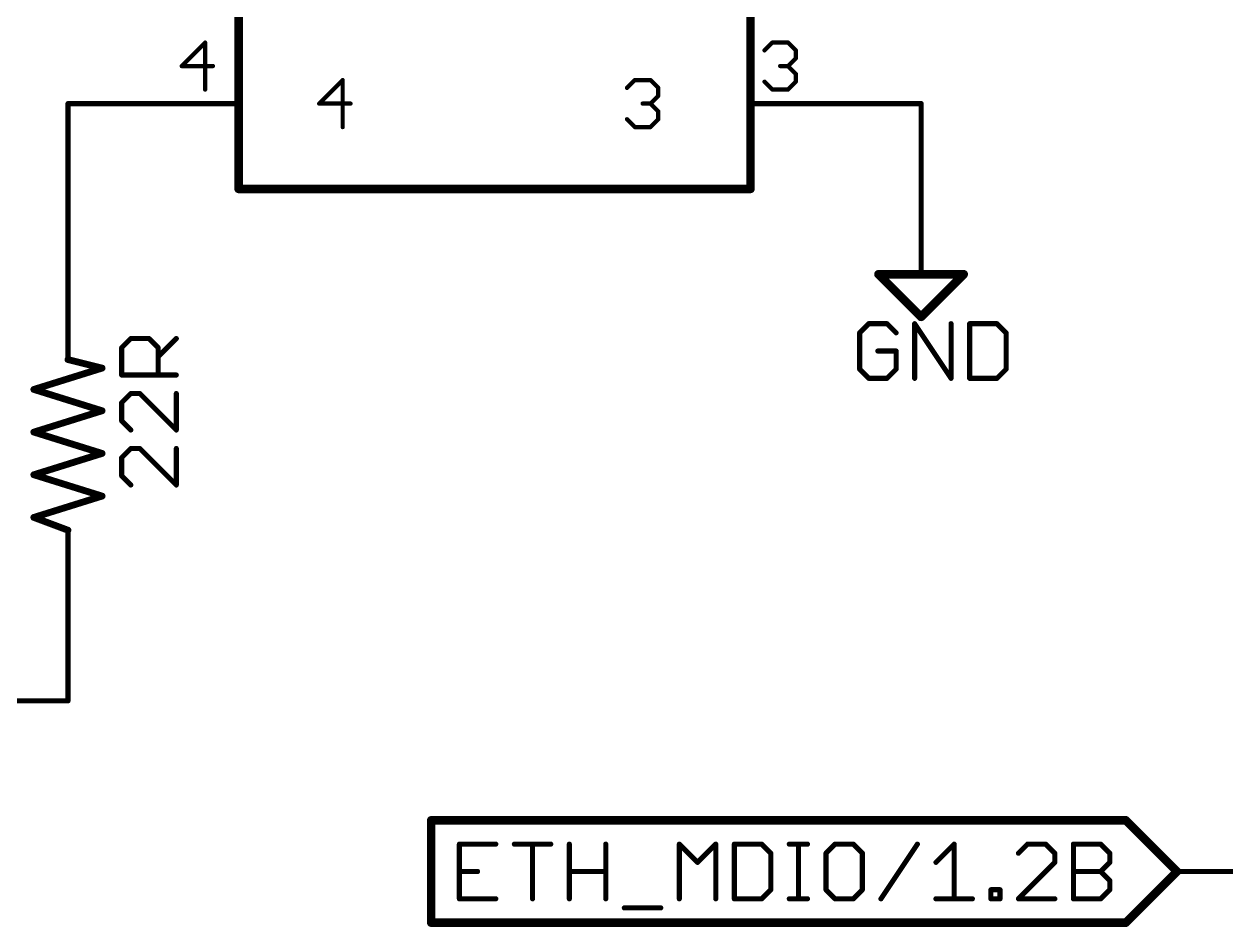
# Model space of a CAD drawing. Extents: x 0 to 388, y 0 to 261.
# Drawn here: x 34.25 to 70.04, y 211.71 to 238.59 of the extents above; entities that cross this region are included whole.
import ezdxf

# ---------------------------------------------------------------- set-up
doc = ezdxf.new("R2010")
doc.units = 0
for name, color, linetype in [('91', 94, 'CONTINUOUS'), ('94', 14, 'CONTINUOUS'), ('95', 251, 'CONTINUOUS'), ('96', 251, 'CONTINUOUS')]:
    doc.layers.add(name, color=color, linetype=linetype)

msp = doc.modelspace()

# ---------------------------------------------------------------- linework, layer by layer
at = {"layer": '91', "const_width": 0.1524}
for points in [[(38.1, 236.22), (35.56, 236.22)], [(35.56, 236.22), (35.56, 231.14)], [(58.42, 236.22), (60.96, 236.22)], [(60.96, 236.22), (60.96, 233.68)], [(35.56, 220.98), (35.56, 218.44)], [(35.56, 218.44), (33.02, 218.44)], [(76.2, 213.36), (68.58, 213.36)]]:
    msp.add_lwpolyline(points, dxfattribs=at)
at = {"layer": '91', "const_width": 0.0762}
for points in [[(35.56, 236.2581, 1), (35.56, 236.1819)], [(35.5981, 236.22, 1), (35.5219, 236.22)], [(38.1, 236.1819, 1), (38.1, 236.2581)], [(58.42, 236.2581, 1), (58.42, 236.1819)], [(60.9981, 236.22, 1), (60.9219, 236.22)], [(60.96, 236.1819, 1), (60.96, 236.2581)], [(60.9219, 233.68, 1), (60.9981, 233.68)], [(35.5219, 231.14, 1), (35.5981, 231.14)], [(35.5981, 220.98, 1), (35.5219, 220.98)], [(35.5219, 218.44, 1), (35.5981, 218.44)], [(35.56, 218.4019, 1), (35.56, 218.4781)], [(68.58, 213.3981, 1), (68.58, 213.3219)]]:
    msp.add_lwpolyline(points, format="xyb", dxfattribs=at)
at = {"layer": '94'}
for points, const_width in [([(40.64, 233.68), (40.64, 248.92)], 0.254), ([(55.88, 248.92), (55.88, 233.68)], 0.254), ([(38.1, 236.22), (40.64, 236.22)], 0.1524), ([(58.42, 236.22), (55.88, 236.22)], 0.1524), ([(55.88, 233.68), (40.64, 233.68)], 0.254), ([(60.96, 233.68), (60.96, 231.14)], 0.1524), ([(35.56, 231.14), (35.56, 228.6)], 0.1524), ([(59.69, 231.14), (62.23, 231.14)], 0.254), ([(60.96, 229.87), (59.69, 231.14)], 0.254), ([(62.23, 231.14), (60.96, 229.87)], 0.254), ([(36.576, 228.346), (35.56, 228.6)], 0.2032), ([(34.544, 227.711), (36.576, 228.346)], 0.2032), ([(36.576, 227.076), (34.544, 227.711)], 0.2032), ([(34.544, 226.441), (36.576, 227.076)], 0.2032), ([(36.576, 225.806), (34.544, 226.441)], 0.2032), ([(34.544, 225.171), (36.576, 225.806)], 0.2032), ([(36.576, 224.536), (34.544, 225.171)], 0.2032), ([(34.544, 223.901), (36.576, 224.536)], 0.2032), ([(35.56, 223.52), (34.544, 223.901)], 0.2032), ([(35.56, 220.98), (35.56, 223.52)], 0.1524)]:
    msp.add_lwpolyline(points, dxfattribs=dict(at, const_width=const_width))
for points, const_width in [([(38.1, 236.2581, 1), (38.1, 236.1819)], 0.0762), ([(40.64, 236.1819, 1), (40.64, 236.2581)], 0.0762), ([(55.88, 236.2581, 1), (55.88, 236.1819)], 0.0762), ([(58.42, 236.1819, 1), (58.42, 236.2581)], 0.0762), ([(40.64, 233.7435, 1), (40.64, 233.6165)], 0.127), ([(40.5765, 233.68, 1), (40.7035, 233.68)], 0.127), ([(55.8165, 233.68, 1), (55.9435, 233.68)], 0.127), ([(55.88, 233.6165, 1), (55.88, 233.7435)], 0.127), ([(60.9981, 233.68, 1), (60.9219, 233.68)], 0.0762), ([(35.5981, 231.14, 1), (35.5219, 231.14)], 0.0762), ([(59.69, 231.2035, 1), (59.69, 231.0765)], 0.127), ([(59.7349, 231.1849, 1), (59.6451, 231.0951)], 0.127), ([(60.9219, 231.14, 1), (60.9981, 231.14)], 0.0762), ([(62.2749, 231.0951, 1), (62.1851, 231.1849)], 0.127), ([(62.23, 231.0765, 1), (62.23, 231.2035)], 0.127), ([(60.9151, 229.9149, 1), (61.0049, 229.8251)], 0.127), ([(60.9151, 229.8251, 1), (61.0049, 229.9149)], 0.127), ([(35.5723, 228.6493, 1), (35.5477, 228.5507)], 0.1016), ([(35.5219, 228.6, 1), (35.5981, 228.6)], 0.0762), ([(36.5912, 228.2975, 1), (36.5608, 228.3945)], 0.1016), ([(36.5637, 228.2967, 1), (36.5883, 228.3953)], 0.1016), ([(34.5592, 227.7595, 1), (34.5288, 227.6625)], 0.1016), ([(34.5288, 227.7595, 1), (34.5592, 227.6625)], 0.1016), ([(36.5912, 227.0275, 1), (36.5608, 227.1245)], 0.1016), ([(36.5608, 227.0275, 1), (36.5912, 227.1245)], 0.1016), ([(34.5592, 226.4895, 1), (34.5288, 226.3925)], 0.1016), ([(34.5288, 226.4895, 1), (34.5592, 226.3925)], 0.1016), ([(36.5912, 225.7575, 1), (36.5608, 225.8545)], 0.1016), ([(36.5608, 225.7575, 1), (36.5912, 225.8545)], 0.1016), ([(34.5592, 225.2195, 1), (34.5288, 225.1225)], 0.1016), ([(34.5288, 225.2195, 1), (34.5592, 225.1225)], 0.1016), ([(36.5912, 224.4875, 1), (36.5608, 224.5845)], 0.1016), ([(36.5608, 224.4875, 1), (36.5912, 224.5845)], 0.1016), ([(34.5618, 223.9486, 1), (34.5262, 223.8534)], 0.1016), ([(34.5288, 223.9495, 1), (34.5592, 223.8525)], 0.1016), ([(35.5981, 223.52, 1), (35.5219, 223.52)], 0.0762), ([(35.5422, 223.4724, 1), (35.5778, 223.5676)], 0.1016), ([(35.5219, 220.98, 1), (35.5981, 220.98)], 0.0762)]:
    msp.add_lwpolyline(points, format="xyb", dxfattribs=dict(at, const_width=const_width))
at = {"layer": '95'}
for points, const_width in [([(39.6437, 238.0373), (38.9446, 237.3382)], 0.127), ([(39.6437, 236.6391), (39.6437, 238.0373)], 0.127), ([(56.2991, 237.8043), (56.5321, 238.0373)], 0.127), ([(56.5321, 238.0373), (56.9982, 238.0373)], 0.127), ([(56.9982, 238.0373), (57.2312, 237.8043)], 0.127), ([(57.2312, 237.5712), (56.9982, 237.3382)], 0.127), ([(57.2312, 237.8043), (57.2312, 237.5712)], 0.127), ([(38.9446, 237.3382), (39.8768, 237.3382)], 0.127), ([(56.9982, 237.3382), (56.7652, 237.3382)], 0.127), ([(56.9982, 237.3382), (57.2312, 237.1052)], 0.127), ([(43.7394, 236.9197), (43.0403, 236.2206)], 0.127), ([(43.7394, 235.5215), (43.7394, 236.9197)], 0.127), ([(52.2034, 236.6867), (52.4365, 236.9197)], 0.127), ([(52.4365, 236.9197), (52.9025, 236.9197)], 0.127), ([(52.9025, 236.9197), (53.1356, 236.6867)], 0.127), ([(56.5321, 236.6391), (56.2991, 236.8721)], 0.127), ([(57.2312, 236.8721), (56.9982, 236.6391)], 0.127), ([(57.2312, 237.1052), (57.2312, 236.8721)], 0.127), ([(53.1356, 236.6867), (53.1356, 236.4536)], 0.127), ([(56.9982, 236.6391), (56.5321, 236.6391)], 0.127), ([(43.0403, 236.2206), (43.9724, 236.2206)], 0.127), ([(52.9025, 236.2206), (52.6695, 236.2206)], 0.127), ([(53.1356, 236.4536), (52.9025, 236.2206)], 0.127), ([(52.9025, 236.2206), (53.1356, 235.9876)], 0.127), ([(53.1356, 235.9876), (53.1356, 235.7545)], 0.127), ([(52.4365, 235.5215), (52.2034, 235.7545)], 0.127), ([(52.9025, 235.5215), (52.4365, 235.5215)], 0.127), ([(53.1356, 235.7545), (52.9025, 235.5215)], 0.127), ([(67.056, 214.884), (46.3752, 214.884)], 0.254), ([(46.3752, 211.836), (46.3752, 214.884)], 0.254), ([(68.58, 213.36), (67.056, 214.884)], 0.254), ([(48.2981, 214.1742), (47.2134, 214.1742)], 0.1524), ([(47.2134, 214.1742), (47.2134, 212.5472)], 0.1524), ([(48.8506, 214.1742), (49.9352, 214.1742)], 0.1524), ([(49.3929, 212.5472), (49.3929, 214.1742)], 0.1524), ([(50.4877, 212.5472), (50.4877, 214.1742)], 0.1524), ([(51.5724, 214.1742), (51.5724, 212.5472)], 0.1524), ([(53.7621, 212.5472), (53.7621, 214.1742)], 0.1524), ([(53.7621, 214.1742), (54.3044, 213.6319)], 0.1524), ([(54.3044, 213.6319), (54.8467, 214.1742)], 0.1524), ([(54.8467, 214.1742), (54.8467, 212.5472)], 0.1524), ([(55.3992, 214.1742), (55.3992, 212.5472)], 0.1524), ([(56.2127, 214.1742), (55.3992, 214.1742)], 0.1524), ([(56.4839, 213.903), (56.2127, 214.1742)], 0.1524), ([(57.0364, 214.1742), (57.5787, 214.1742)], 0.1524), ([(57.3075, 212.5472), (57.3075, 214.1742)], 0.1524), ([(58.399, 214.1742), (58.1278, 213.903)], 0.1524), ([(58.9413, 214.1742), (58.399, 214.1742)], 0.1524), ([(59.2125, 213.903), (58.9413, 214.1742)], 0.1524), ([(59.765, 212.5472), (60.8496, 214.1742)], 0.1524), ([(61.4021, 213.6319), (61.9444, 214.1742)], 0.1524), ([(61.9444, 214.1742), (61.9444, 212.5472)], 0.1524), ([(64.129, 214.1742), (63.8579, 213.903)], 0.1524), ([(64.6713, 214.1742), (64.129, 214.1742)], 0.1524), ([(64.9425, 213.903), (64.6713, 214.1742)], 0.1524), ([(65.495, 212.5472), (65.495, 214.1742)], 0.1524), ([(65.495, 214.1742), (66.3085, 214.1742)], 0.1524), ([(66.3085, 214.1742), (66.5797, 213.903)], 0.1524), ([(56.4839, 212.8184), (56.4839, 213.903)], 0.1524), ([(58.1278, 213.903), (58.1278, 212.8184)], 0.1524), ([(59.2125, 212.8184), (59.2125, 213.903)], 0.1524), ([(63.8579, 212.5472), (64.9425, 213.6319)], 0.1524), ([(64.9425, 213.6319), (64.9425, 213.903)], 0.1524), ([(66.5797, 213.6319), (66.3085, 213.3607)], 0.1524), ([(66.5797, 213.903), (66.5797, 213.6319)], 0.1524), ([(47.2134, 213.3607), (47.7558, 213.3607)], 0.1524), ([(50.4877, 213.3607), (51.5724, 213.3607)], 0.1524), ([(65.495, 213.3607), (66.3085, 213.3607)], 0.1524), ([(66.3085, 213.3607), (66.5797, 213.0895)], 0.1524), ([(68.58, 213.36), (67.056, 211.836)], 0.254), ([(66.5797, 213.0895), (66.5797, 212.8184)], 0.1524), ([(47.2134, 212.5472), (48.2981, 212.5472)], 0.1524), ([(55.3992, 212.5472), (56.2127, 212.5472)], 0.1524), ([(56.2127, 212.5472), (56.4839, 212.8184)], 0.1524), ([(57.0364, 212.5472), (57.5787, 212.5472)], 0.1524), ([(58.1278, 212.8184), (58.399, 212.5472)], 0.1524), ([(58.399, 212.5472), (58.9413, 212.5472)], 0.1524), ([(58.9413, 212.5472), (59.2125, 212.8184)], 0.1524), ([(61.4021, 212.5472), (62.4868, 212.5472)], 0.1524), ([(63.0393, 212.5472), (63.0393, 212.8184)], 0.1524), ([(63.0393, 212.8184), (63.3104, 212.8184)], 0.1524), ([(63.3104, 212.5472), (63.0393, 212.5472)], 0.1524), ([(63.3104, 212.8184), (63.3104, 212.5472)], 0.1524), ([(64.9425, 212.5472), (63.8579, 212.5472)], 0.1524), ([(66.3085, 212.5472), (65.495, 212.5472)], 0.1524), ([(66.5797, 212.8184), (66.3085, 212.5472)], 0.1524), ([(52.1249, 212.276), (53.2096, 212.276)], 0.1524), ([(67.056, 211.836), (46.3752, 211.836)], 0.254)]:
    msp.add_lwpolyline(points, dxfattribs=dict(at, const_width=const_width))
for points, const_width in [([(39.6755, 238.0373, 1), (39.612, 238.0373)], 0.0635), ([(39.6662, 238.0148, 1), (39.6213, 238.0597)], 0.0635), ([(56.5321, 238.069, 1), (56.5321, 238.0055)], 0.0635), ([(56.5546, 238.0148, 1), (56.5097, 238.0597)], 0.0635), ([(57.0206, 238.0597, 1), (56.9757, 238.0148)], 0.0635), ([(56.9982, 238.0055, 1), (56.9982, 238.069)], 0.0635), ([(56.2766, 237.8267, 1), (56.3216, 237.7818)], 0.0635), ([(57.263, 237.8043, 1), (57.1995, 237.8043)], 0.0635), ([(57.2088, 237.7818, 1), (57.2537, 237.8267)], 0.0635), ([(57.2537, 237.5488, 1), (57.2088, 237.5937)], 0.0635), ([(38.9446, 237.3699, 1), (38.9446, 237.3064)], 0.0635), ([(38.9222, 237.3606, 1), (38.9671, 237.3157)], 0.0635), ([(39.8768, 237.3064, 1), (39.8768, 237.3699)], 0.0635), ([(56.7652, 237.3699, 1), (56.7652, 237.3064)], 0.0635), ([(57.0206, 237.3606, 1), (56.9757, 237.3157)], 0.0635), ([(56.9757, 237.3606, 1), (57.0206, 237.3157)], 0.0635), ([(56.9982, 237.3064, 1), (56.9982, 237.3699)], 0.0635), ([(57.1995, 237.5712, 1), (57.263, 237.5712)], 0.0635), ([(43.7711, 236.9197, 1), (43.7076, 236.9197)], 0.0635), ([(43.7618, 236.8972, 1), (43.7169, 236.9421)], 0.0635), ([(52.4365, 236.9514, 1), (52.4365, 236.8879)], 0.0635), ([(52.4589, 236.8972, 1), (52.414, 236.9421)], 0.0635), ([(52.925, 236.9421, 1), (52.8801, 236.8972)], 0.0635), ([(52.9025, 236.8879, 1), (52.9025, 236.9514)], 0.0635), ([(56.3216, 236.8946, 1), (56.2766, 236.8497)], 0.0635), ([(57.263, 237.1052, 1), (57.1995, 237.1052)], 0.0635), ([(57.1995, 236.8721, 1), (57.263, 236.8721)], 0.0635), ([(57.2088, 237.0827, 1), (57.2537, 237.1276)], 0.0635), ([(57.2537, 236.8497, 1), (57.2088, 236.8946)], 0.0635), ([(39.612, 236.6391, 1), (39.6755, 236.6391)], 0.0635), ([(52.181, 236.7091, 1), (52.2259, 236.6642)], 0.0635), ([(53.1673, 236.6867, 1), (53.1038, 236.6867)], 0.0635), ([(53.1131, 236.6642, 1), (53.158, 236.7091)], 0.0635), ([(56.5321, 236.6709, 1), (56.5321, 236.6074)], 0.0635), ([(56.5097, 236.6166, 1), (56.5546, 236.6616)], 0.0635), ([(56.9757, 236.6616, 1), (57.0206, 236.6166)], 0.0635), ([(56.9982, 236.6074, 1), (56.9982, 236.6709)], 0.0635), ([(43.0403, 236.2523, 1), (43.0403, 236.1888)], 0.0635), ([(43.0178, 236.243, 1), (43.0628, 236.1981)], 0.0635), ([(43.9724, 236.1888, 1), (43.9724, 236.2523)], 0.0635), ([(52.6695, 236.2523, 1), (52.6695, 236.1888)], 0.0635), ([(52.925, 236.243, 1), (52.8801, 236.1981)], 0.0635), ([(52.8801, 236.243, 1), (52.925, 236.1981)], 0.0635), ([(52.9025, 236.1888, 1), (52.9025, 236.2523)], 0.0635), ([(53.1038, 236.4536, 1), (53.1673, 236.4536)], 0.0635), ([(53.158, 236.4312, 1), (53.1131, 236.4761)], 0.0635), ([(53.1673, 235.9876, 1), (53.1038, 235.9876)], 0.0635), ([(53.1131, 235.9651, 1), (53.158, 236.01)], 0.0635), ([(43.7076, 235.5215, 1), (43.7711, 235.5215)], 0.0635), ([(52.2259, 235.777, 1), (52.181, 235.7321)], 0.0635), ([(52.4365, 235.5532, 1), (52.4365, 235.4898)], 0.0635), ([(52.414, 235.499, 1), (52.4589, 235.544)], 0.0635), ([(52.8801, 235.544, 1), (52.925, 235.499)], 0.0635), ([(52.9025, 235.4898, 1), (52.9025, 235.5532)], 0.0635), ([(53.1038, 235.7545, 1), (53.1673, 235.7545)], 0.0635), ([(53.158, 235.7321, 1), (53.1131, 235.777)], 0.0635), ([(46.3752, 214.9475, 1), (46.3752, 214.8205)], 0.127), ([(46.4387, 214.884, 1), (46.3117, 214.884)], 0.127), ([(67.1009, 214.9289, 1), (67.0111, 214.8391)], 0.127), ([(67.056, 214.8205, 1), (67.056, 214.9475)], 0.127), ([(47.2134, 214.2123, 1), (47.2134, 214.1361)], 0.0762), ([(47.2515, 214.1742, 1), (47.1753, 214.1742)], 0.0762), ([(48.2981, 214.1361, 1), (48.2981, 214.2123)], 0.0762), ([(48.8506, 214.2123, 1), (48.8506, 214.1361)], 0.0762), ([(49.431, 214.1742, 1), (49.3548, 214.1742)], 0.0762), ([(49.9352, 214.1361, 1), (49.9352, 214.2123)], 0.0762), ([(50.5258, 214.1742, 1), (50.4496, 214.1742)], 0.0762), ([(51.6105, 214.1742, 1), (51.5343, 214.1742)], 0.0762), ([(53.789, 214.2011, 1), (53.7351, 214.1472)], 0.0762), ([(53.8002, 214.1742, 1), (53.724, 214.1742)], 0.0762), ([(54.8848, 214.1742, 1), (54.8086, 214.1742)], 0.0762), ([(54.8737, 214.1472, 1), (54.8198, 214.2011)], 0.0762), ([(55.4373, 214.1742, 1), (55.3611, 214.1742)], 0.0762), ([(55.3992, 214.2123, 1), (55.3992, 214.1361)], 0.0762), ([(56.2396, 214.2011, 1), (56.1858, 214.1472)], 0.0762), ([(56.2127, 214.1361, 1), (56.2127, 214.2123)], 0.0762), ([(57.0364, 214.2123, 1), (57.0364, 214.1361)], 0.0762), ([(57.3456, 214.1742, 1), (57.2694, 214.1742)], 0.0762), ([(57.5787, 214.1361, 1), (57.5787, 214.2123)], 0.0762), ([(58.399, 214.2123, 1), (58.399, 214.1361)], 0.0762), ([(58.4259, 214.1472, 1), (58.372, 214.2011)], 0.0762), ([(58.9682, 214.2011, 1), (58.9144, 214.1472)], 0.0762), ([(58.9413, 214.1361, 1), (58.9413, 214.2123)], 0.0762), ([(60.8813, 214.1531, 1), (60.8179, 214.1953)], 0.0762), ([(61.9825, 214.1742, 1), (61.9063, 214.1742)], 0.0762), ([(61.9714, 214.1472, 1), (61.9175, 214.2011)], 0.0762), ([(64.129, 214.2123, 1), (64.129, 214.1361)], 0.0762), ([(64.156, 214.1472, 1), (64.1021, 214.2011)], 0.0762), ([(64.6983, 214.2011, 1), (64.6444, 214.1472)], 0.0762), ([(64.6713, 214.1361, 1), (64.6713, 214.2123)], 0.0762), ([(65.5331, 214.1742, 1), (65.4569, 214.1742)], 0.0762), ([(65.495, 214.2123, 1), (65.495, 214.1361)], 0.0762), ([(66.3354, 214.2011, 1), (66.2816, 214.1472)], 0.0762), ([(66.3085, 214.1361, 1), (66.3085, 214.2123)], 0.0762), ([(54.2774, 213.6588, 1), (54.3313, 213.6049)], 0.0762), ([(54.2774, 213.6049, 1), (54.3313, 213.6588)], 0.0762), ([(56.522, 213.903, 1), (56.4458, 213.903)], 0.0762), ([(56.4569, 213.8761, 1), (56.5108, 213.93)], 0.0762), ([(58.1659, 213.903, 1), (58.0897, 213.903)], 0.0762), ([(58.1009, 213.93, 1), (58.1547, 213.8761)], 0.0762), ([(59.2506, 213.903, 1), (59.1744, 213.903)], 0.0762), ([(59.1855, 213.8761, 1), (59.2394, 213.93)], 0.0762), ([(61.3752, 213.6588, 1), (61.4291, 213.6049)], 0.0762), ([(63.8309, 213.93, 1), (63.8848, 213.8761)], 0.0762), ([(64.9806, 213.903, 1), (64.9044, 213.903)], 0.0762), ([(64.9044, 213.6319, 1), (64.9806, 213.6319)], 0.0762), ([(64.9156, 213.8761, 1), (64.9695, 213.93)], 0.0762), ([(64.9695, 213.6049, 1), (64.9156, 213.6588)], 0.0762), ([(66.6178, 213.903, 1), (66.5416, 213.903)], 0.0762), ([(66.5416, 213.6319, 1), (66.6178, 213.6319)], 0.0762), ([(66.5527, 213.8761, 1), (66.6066, 213.93)], 0.0762), ([(66.6066, 213.6049, 1), (66.5527, 213.6588)], 0.0762), ([(47.2134, 213.3988, 1), (47.2134, 213.3226)], 0.0762), ([(47.7558, 213.3226, 1), (47.7558, 213.3988)], 0.0762), ([(50.4877, 213.3988, 1), (50.4877, 213.3226)], 0.0762), ([(51.5724, 213.3226, 1), (51.5724, 213.3988)], 0.0762), ([(65.495, 213.3988, 1), (65.495, 213.3226)], 0.0762), ([(66.3354, 213.3876, 1), (66.2816, 213.3338)], 0.0762), ([(66.2816, 213.3876, 1), (66.3354, 213.3338)], 0.0762), ([(66.3085, 213.3226, 1), (66.3085, 213.3988)], 0.0762), ([(68.6249, 213.3151, 1), (68.5351, 213.4049)], 0.127), ([(68.5351, 213.3151, 1), (68.6249, 213.4049)], 0.127), ([(66.6178, 213.0895, 1), (66.5416, 213.0895)], 0.0762), ([(66.5527, 213.0626, 1), (66.6066, 213.1165)], 0.0762), ([(47.2134, 212.5853, 1), (47.2134, 212.5091)], 0.0762), ([(47.1753, 212.5472, 1), (47.2515, 212.5472)], 0.0762), ([(48.2981, 212.5091, 1), (48.2981, 212.5853)], 0.0762), ([(49.3548, 212.5472, 1), (49.431, 212.5472)], 0.0762), ([(50.4496, 212.5472, 1), (50.5258, 212.5472)], 0.0762), ([(51.5343, 212.5472, 1), (51.6105, 212.5472)], 0.0762), ([(53.724, 212.5472, 1), (53.8002, 212.5472)], 0.0762), ([(54.8086, 212.5472, 1), (54.8848, 212.5472)], 0.0762), ([(55.3992, 212.5853, 1), (55.3992, 212.5091)], 0.0762), ([(55.3611, 212.5472, 1), (55.4373, 212.5472)], 0.0762), ([(56.1858, 212.5741, 1), (56.2396, 212.5203)], 0.0762), ([(56.2127, 212.5091, 1), (56.2127, 212.5853)], 0.0762), ([(56.4458, 212.8184, 1), (56.522, 212.8184)], 0.0762), ([(56.5108, 212.7914, 1), (56.4569, 212.8453)], 0.0762), ([(57.0364, 212.5853, 1), (57.0364, 212.5091)], 0.0762), ([(57.2694, 212.5472, 1), (57.3456, 212.5472)], 0.0762), ([(57.5787, 212.5091, 1), (57.5787, 212.5853)], 0.0762), ([(58.1547, 212.8453, 1), (58.1009, 212.7914)], 0.0762), ([(58.0897, 212.8184, 1), (58.1659, 212.8184)], 0.0762), ([(58.399, 212.5853, 1), (58.399, 212.5091)], 0.0762), ([(58.372, 212.5203, 1), (58.4259, 212.5741)], 0.0762), ([(58.9144, 212.5741, 1), (58.9682, 212.5203)], 0.0762), ([(58.9413, 212.5091, 1), (58.9413, 212.5853)], 0.0762), ([(59.1744, 212.8184, 1), (59.2506, 212.8184)], 0.0762), ([(59.2394, 212.7914, 1), (59.1855, 212.8453)], 0.0762), ([(59.7333, 212.5683, 1), (59.7967, 212.5261)], 0.0762), ([(61.4021, 212.5853, 1), (61.4021, 212.5091)], 0.0762), ([(61.9063, 212.5472, 1), (61.9825, 212.5472)], 0.0762), ([(62.4868, 212.5091, 1), (62.4868, 212.5853)], 0.0762), ([(63.0774, 212.8184, 1), (63.0012, 212.8184)], 0.0762), ([(63.0393, 212.8565, 1), (63.0393, 212.7803)], 0.0762), ([(63.0393, 212.5853, 1), (63.0393, 212.5091)], 0.0762), ([(63.0012, 212.5472, 1), (63.0774, 212.5472)], 0.0762), ([(63.3485, 212.8184, 1), (63.2723, 212.8184)], 0.0762), ([(63.2723, 212.5472, 1), (63.3485, 212.5472)], 0.0762), ([(63.3104, 212.7803, 1), (63.3104, 212.8565)], 0.0762), ([(63.3104, 212.5091, 1), (63.3104, 212.5853)], 0.0762), ([(63.8579, 212.5853, 1), (63.8579, 212.5091)], 0.0762), ([(63.8309, 212.5741, 1), (63.8848, 212.5203)], 0.0762), ([(64.9425, 212.5091, 1), (64.9425, 212.5853)], 0.0762), ([(65.495, 212.5853, 1), (65.495, 212.5091)], 0.0762), ([(65.4569, 212.5472, 1), (65.5331, 212.5472)], 0.0762), ([(66.2816, 212.5741, 1), (66.3354, 212.5203)], 0.0762), ([(66.3085, 212.5091, 1), (66.3085, 212.5853)], 0.0762), ([(66.5416, 212.8184, 1), (66.6178, 212.8184)], 0.0762), ([(66.6066, 212.7914, 1), (66.5527, 212.8453)], 0.0762), ([(52.1249, 212.3141, 1), (52.1249, 212.2379)], 0.0762), ([(53.2096, 212.2379, 1), (53.2096, 212.3141)], 0.0762), ([(46.3752, 211.8995, 1), (46.3752, 211.7725)], 0.127), ([(46.3117, 211.836, 1), (46.4387, 211.836)], 0.127), ([(67.0111, 211.8809, 1), (67.1009, 211.7911)], 0.127), ([(67.056, 211.7725, 1), (67.056, 211.8995)], 0.127)]:
    msp.add_lwpolyline(points, format="xyb", dxfattribs=dict(at, const_width=const_width))
at = {"layer": '96', "const_width": 0.1524}
for points in [[(59.4024, 229.6682), (59.1312, 229.397)], [(59.9447, 229.6682), (59.4024, 229.6682)], [(60.2159, 229.397), (59.9447, 229.6682)], [(60.7684, 228.0412), (60.7684, 229.6682)], [(60.7684, 229.6682), (61.853, 228.0412)], [(61.853, 228.0412), (61.853, 229.6682)], [(62.4055, 229.6682), (62.4055, 228.0412)], [(63.219, 229.6682), (62.4055, 229.6682)], [(63.4902, 229.397), (63.219, 229.6682)], [(59.1312, 229.397), (59.1312, 228.3124)], [(63.4902, 228.3124), (63.4902, 229.397)], [(37.1588, 228.954), (37.43, 229.2252)], [(37.1588, 228.1405), (37.1588, 228.954)], [(37.43, 229.2252), (37.9723, 229.2252)], [(37.9723, 229.2252), (38.2435, 228.954)], [(38.2435, 228.6828), (38.7858, 229.2252)], [(38.2435, 228.954), (38.2435, 228.1405)], [(60.2159, 228.8547), (59.6735, 228.8547)], [(60.2159, 228.3124), (60.2159, 228.8547)], [(59.1312, 228.3124), (59.4024, 228.0412)], [(59.9447, 228.0412), (60.2159, 228.3124)], [(63.219, 228.0412), (63.4902, 228.3124)], [(38.7858, 228.1405), (37.1588, 228.1405)], [(59.4024, 228.0412), (59.9447, 228.0412)], [(62.4055, 228.0412), (63.219, 228.0412)], [(37.43, 227.588), (37.1588, 227.3169)], [(37.7011, 227.588), (37.43, 227.588)], [(38.7858, 226.5034), (37.7011, 227.588)], [(38.7858, 227.588), (38.7858, 226.5034)], [(37.1588, 227.3169), (37.1588, 226.7745)], [(37.1588, 226.7745), (37.43, 226.5034)], [(37.43, 225.9509), (37.1588, 225.6797)], [(37.7011, 225.9509), (37.43, 225.9509)], [(38.7858, 224.8662), (37.7011, 225.9509)], [(38.7858, 225.9509), (38.7858, 224.8662)], [(37.1588, 225.6797), (37.1588, 225.1374)], [(37.1588, 225.1374), (37.43, 224.8662)]]:
    msp.add_lwpolyline(points, dxfattribs=at)
at = {"layer": '96', "const_width": 0.0762}
for points in [[(59.4024, 229.7063, 1), (59.4024, 229.6301)], [(59.4293, 229.6412, 1), (59.3754, 229.6951)], [(59.9716, 229.6951, 1), (59.9178, 229.6412)], [(59.9447, 229.6301, 1), (59.9447, 229.7063)], [(60.8065, 229.6682, 1), (60.7303, 229.6682)], [(60.8001, 229.6893, 1), (60.7367, 229.6471)], [(61.8911, 229.6682, 1), (61.8149, 229.6682)], [(62.4436, 229.6682, 1), (62.3674, 229.6682)], [(62.4055, 229.7063, 1), (62.4055, 229.6301)], [(63.2459, 229.6951, 1), (63.1921, 229.6412)], [(63.219, 229.6301, 1), (63.219, 229.7063)], [(59.1693, 229.397, 1), (59.0931, 229.397)], [(59.1043, 229.424, 1), (59.1581, 229.3701)], [(60.1889, 229.3701, 1), (60.2428, 229.424)], [(63.5283, 229.397, 1), (63.4521, 229.397)], [(63.4632, 229.3701, 1), (63.5171, 229.424)], [(37.1969, 228.954, 1), (37.1207, 228.954)], [(37.43, 229.2633, 1), (37.43, 229.1871)], [(37.4569, 229.1982, 1), (37.403, 229.2521)], [(37.9992, 229.2521, 1), (37.9454, 229.1982)], [(37.9723, 229.1871, 1), (37.9723, 229.2633)], [(38.2816, 228.954, 1), (38.2054, 228.954)], [(38.8127, 229.1982, 1), (38.7589, 229.2521)], [(37.1319, 228.9809, 1), (37.1858, 228.9271)], [(38.2165, 228.7098, 1), (38.2704, 228.6559)], [(38.2165, 228.9271, 1), (38.2704, 228.9809)], [(59.6735, 228.8928, 1), (59.6735, 228.8166)], [(60.254, 228.8547, 1), (60.1778, 228.8547)], [(60.2159, 228.8166, 1), (60.2159, 228.8928)], [(59.1581, 228.3393, 1), (59.1043, 228.2854)], [(59.0931, 228.3124, 1), (59.1693, 228.3124)], [(60.1778, 228.3124, 1), (60.254, 228.3124)], [(60.2428, 228.2854, 1), (60.1889, 228.3393)], [(63.4521, 228.3124, 1), (63.5283, 228.3124)], [(63.5171, 228.2854, 1), (63.4632, 228.3393)], [(37.1588, 228.1786, 1), (37.1588, 228.1024)], [(37.1207, 228.1405, 1), (37.1969, 228.1405)], [(38.2054, 228.1405, 1), (38.2816, 228.1405)], [(38.7858, 228.1024, 1), (38.7858, 228.1786)], [(59.4024, 228.0793, 1), (59.4024, 228.0031)], [(59.3754, 228.0143, 1), (59.4293, 228.0681)], [(59.9178, 228.0681, 1), (59.9716, 228.0143)], [(59.9447, 228.0031, 1), (59.9447, 228.0793)], [(60.7303, 228.0412, 1), (60.8065, 228.0412)], [(61.8149, 228.0412, 1), (61.8911, 228.0412)], [(61.8213, 228.0201, 1), (61.8847, 228.0623)], [(62.4055, 228.0793, 1), (62.4055, 228.0031)], [(62.3674, 228.0412, 1), (62.4436, 228.0412)], [(63.1921, 228.0681, 1), (63.2459, 228.0143)], [(63.219, 228.0031, 1), (63.219, 228.0793)], [(37.43, 227.6261, 1), (37.43, 227.5499)], [(37.4569, 227.5611, 1), (37.403, 227.615)], [(37.7281, 227.615, 1), (37.6742, 227.5611)], [(37.7011, 227.5499, 1), (37.7011, 227.6261)], [(38.8239, 227.588, 1), (38.7477, 227.588)], [(37.1969, 227.3169, 1), (37.1207, 227.3169)], [(37.1319, 227.3438, 1), (37.1858, 227.2899)], [(37.1858, 226.8015, 1), (37.1319, 226.7476)], [(37.1207, 226.7745, 1), (37.1969, 226.7745)], [(37.403, 226.4764, 1), (37.4569, 226.5303)], [(38.7477, 226.5034, 1), (38.8239, 226.5034)], [(38.7589, 226.4764, 1), (38.8127, 226.5303)], [(37.43, 225.989, 1), (37.43, 225.9128)], [(37.4569, 225.9239, 1), (37.403, 225.9778)], [(37.7281, 225.9778, 1), (37.6742, 225.9239)], [(37.7011, 225.9128, 1), (37.7011, 225.989)], [(38.8239, 225.9509, 1), (38.7477, 225.9509)], [(37.1969, 225.6797, 1), (37.1207, 225.6797)], [(37.1319, 225.7066, 1), (37.1858, 225.6528)], [(37.1858, 225.1643, 1), (37.1319, 225.1104)], [(37.1207, 225.1374, 1), (37.1969, 225.1374)], [(37.403, 224.8393, 1), (37.4569, 224.8931)], [(38.7477, 224.8662, 1), (38.8239, 224.8662)], [(38.7589, 224.8393, 1), (38.8127, 224.8931)]]:
    msp.add_lwpolyline(points, format="xyb", dxfattribs=at)

doc.saveas('drawing.dxf')
